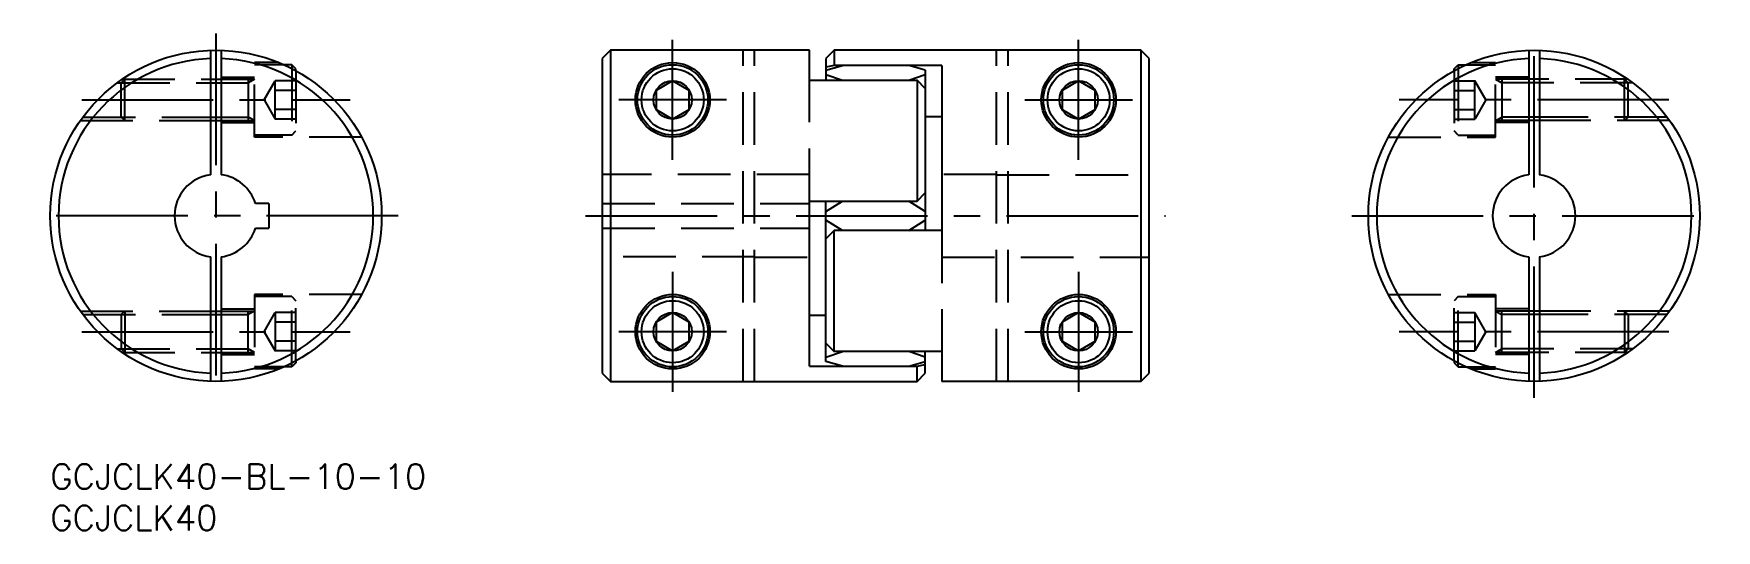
# Model space of a CAD drawing. Extents: x -2 to 201, y -8 to 52.
import ezdxf

# ---------------------------------------------------------------- set-up
doc = ezdxf.new("R2010")
doc.units = 0
doc.header["$LTSCALE"] = 0.5
doc.linetypes.add('CENTER', pattern=[50.8, 31.75, -6.35, 6.35, -6.35])
doc.linetypes.add('DASHED', pattern=[19.05, 12.7, -6.35])
for name, color, linetype in [('MSM_CENTER', 1, 'CENTER'), ('MSM_CONTINUOUS', 7, 'CONTINUOUS'), ('MSM_DASHED', 4, 'DASHED'), ('MSM_NARROW', 5, 'CONTINUOUS'), ('MSM_PART_NUMBER', 7, 'CONTINUOUS')]:
    doc.layers.add(name, color=color, linetype=linetype)
doc.styles.get("Standard").update_dxf_attribs({"font": 'txt.shx', "height": 3, "bigfont": 'bigfont.shx'})

# ---------------------------------------------------------------- blocks, each defined once
blk = doc.blocks.new('*U5')
at = {"layer": 'MSM_PART_NUMBER'}
blk.add_text('GCJCLK40-BL-10-10', height=3, dxfattribs=at).set_placement((0, -3))
blk = doc.blocks.new('*U6')
at = {"layer": 'MSM_PART_NUMBER'}
blk.add_text('GCJCLK40', height=3, dxfattribs=at).set_placement((0, -8))

msp = doc.modelspace()

# ---------------------------------------------------------------- linework, layer by layer
at = {"layer": 'MSM_CENTER'}
for p, q in [((20, 51.99), (20, 7.99)), ((75.13, 36.74), (75.13, 51.24)), ((124.13, 36.74), (124.13, 51.24)), ((179.11, 7.99), (179.11, 51.99)), ((3.8, 43.99), (36.2, 43.99)), ((81.63, 43.99), (68.63, 43.99)), ((117.63, 43.99), (130.63, 43.99)), ((195.39, 43.99), (162.83, 43.99)), ((42, 29.99), (-2, 29.99)), ((64.63, 29.99), (134.63, 29.99)), ((157.11, 29.99), (201.11, 29.99)), ((75.13, 23.24), (75.13, 8.74)), ((124.13, 23.24), (124.13, 8.74)), ((3.8, 15.99), (36.2, 15.99)), ((81.63, 15.99), (68.63, 15.99)), ((117.63, 15.99), (130.63, 15.99)), ((195.39, 15.99), (162.83, 15.99))]:
    msp.add_line(p, q, dxfattribs=at)
at = {"layer": 'MSM_CONTINUOUS'}
for p, q in [((19.35, 49.98), (19.35, 34.95)), ((20.65, 49.98), (20.65, 34.95)), ((67.63, 49.99), (66.63, 48.99)), ((66.63, 48.99), (66.63, 10.99)), ((67.63, 49.99), (67.63, 9.99)), ((91.63, 49.99), (67.63, 49.99)), ((91.63, 46.36), (91.63, 49.99)), ((94.63, 49.99), (93.63, 48.99)), ((93.63, 48.99), (93.63, 46.36)), ((94.63, 49.99), (94.63, 48.13)), ((131.63, 49.99), (94.63, 49.99)), ((132.63, 48.99), (131.63, 49.99)), ((131.63, 49.99), (131.63, 9.99)), ((132.63, 10.99), (132.63, 48.99)), ((178.46, 49.98), (178.46, 34.95)), ((179.76, 49.98), (179.76, 34.95)), ((29.15, 48.24), (28.18, 48.24)), ((29.65, 47.74), (29.15, 48.24)), ((29.15, 48.24), (29.15, 47.77)), ((29.65, 47.51), (29.65, 47.74)), ((93.63, 47.56), (95.63, 48.13)), ((94.63, 48.13), (93.63, 47.92)), ((93.63, 47.04), (95.63, 46.36)), ((107.63, 48.13), (94.63, 48.13)), ((105.63, 47.56), (103.63, 48.13)), ((103.63, 46.36), (105.63, 47.04)), ((105.63, 47.56), (105.63, 28.22)), ((107.63, 48.13), (107.63, 28.22)), ((169.46, 47.74), (169.96, 48.24)), ((169.46, 47.51), (169.46, 47.74)), ((169.96, 48.24), (169.96, 47.77)), ((169.96, 48.24), (170.93, 48.24)), ((19.35, 46.49), (20.65, 46.49)), ((91.63, 46.36), (104.63, 46.36)), ((104.63, 46.36), (104.63, 31.76)), ((105.63, 45.36), (104.63, 46.36)), ((179.76, 46.49), (178.46, 46.49)), ((19.35, 41.49), (20.65, 41.49)), ((105.63, 41.99), (107.63, 41.99)), ((179.76, 41.49), (178.46, 41.49)), ((104.63, 31.76), (105.63, 32.76)), ((26.4, 31.49), (24.77, 31.49)), ((26.4, 31.49), (26.4, 28.49)), ((91.63, 11.85), (91.63, 31.76)), ((91.63, 31.76), (104.63, 31.76)), ((93.63, 12.41), (93.63, 31.76)), ((93.63, 30.51), (95.63, 31.76)), ((105.63, 30.51), (103.63, 31.76)), ((24.77, 28.49), (26.4, 28.49)), ((95.63, 28.22), (93.63, 29.47)), ((103.63, 28.22), (105.63, 29.47)), ((94.63, 28.22), (93.63, 27.22)), ((94.63, 13.62), (94.63, 28.22)), ((107.63, 28.22), (94.63, 28.22)), ((19.35, 25.03), (19.35, 10)), ((20.65, 25.03), (20.65, 10)), ((178.46, 25.03), (178.46, 10)), ((179.76, 25.03), (179.76, 10)), ((19.35, 18.49), (20.65, 18.49)), ((179.76, 18.49), (178.46, 18.49)), ((91.63, 17.99), (93.63, 17.99)), ((93.63, 14.62), (94.63, 13.62)), ((19.35, 13.49), (20.65, 13.49)), ((29.65, 12.24), (29.15, 11.74)), ((29.15, 11.74), (29.15, 12.21)), ((29.65, 12.47), (29.65, 12.24)), ((93.63, 12.93), (95.63, 13.62)), ((95.63, 11.85), (93.63, 12.41)), ((107.63, 13.62), (94.63, 13.62)), ((105.63, 12.93), (103.63, 13.62)), ((103.63, 11.85), (105.63, 12.41)), ((105.63, 10.99), (105.63, 13.62)), ((107.63, 13.62), (107.63, 9.99)), ((169.46, 12.47), (169.46, 12.24)), ((169.46, 12.24), (169.96, 11.74)), ((169.96, 11.74), (169.96, 12.21)), ((179.76, 13.49), (178.46, 13.49)), ((29.15, 11.74), (28.18, 11.74)), ((66.63, 10.99), (67.63, 9.99)), ((91.63, 11.85), (104.63, 11.85)), ((104.63, 11.85), (105.63, 12.05)), ((104.63, 9.99), (104.63, 11.85)), ((104.63, 9.99), (105.63, 10.99)), ((131.63, 9.99), (132.63, 10.99)), ((169.96, 11.74), (170.93, 11.74)), ((67.63, 9.99), (104.63, 9.99)), ((131.63, 9.99), (107.63, 9.99))]:
    msp.add_line(p, q, dxfattribs=at)
for points in [[(73.13, 45.14), (73.13, 42.83), (75.13, 41.68), (77.13, 42.83), (77.13, 45.14), (75.13, 46.3)], [(122.13, 45.14), (122.13, 42.83), (124.13, 41.68), (126.13, 42.83), (126.13, 45.14), (124.13, 46.3)], [(73.13, 17.14), (73.13, 14.83), (75.13, 13.68), (77.13, 14.83), (77.13, 17.14), (75.13, 18.3)], [(122.13, 17.14), (122.13, 14.83), (124.13, 13.68), (126.13, 14.83), (126.13, 17.14), (124.13, 18.3)]]:
    msp.add_lwpolyline(points, close=True, dxfattribs=at)
for centre, radius in [((20, 29.99), 20), ((179.11, 29.99), 20), ((75.13, 43.99), 4.5), ((75.13, 43.99), 4.25), ((75.13, 43.99), 3.75), ((124.13, 43.99), 4.5), ((124.13, 43.99), 4.25), ((124.13, 43.99), 3.75), ((75.13, 43.99), 2.31), ((124.13, 43.99), 2.31), ((75.13, 15.99), 4.5), ((124.13, 15.99), 4.5), ((75.13, 15.99), 4.25), ((75.13, 15.99), 3.75), ((75.13, 15.99), 2.31), ((124.13, 15.99), 4.25), ((124.13, 15.99), 3.75), ((124.13, 15.99), 2.31)]:
    msp.add_circle(centre, radius, dxfattribs=at)
for centre, radius, start, end in [((20, 29.99), 19, 91.9605, 268.0395), ((20, 29.99), 19, 271.9605, 88.0395), ((179.11, 29.99), 19, 91.9605, 268.0395), ((179.11, 29.99), 19, 271.9605, 88.0395), ((20, 29.99), 5, 97.4696, 262.5304), ((20, 29.99), 5, 17.4576, 82.5304), ((179.11, 29.99), 5, 97.4696, 262.5304), ((179.11, 29.99), 5, 277.4696, 82.5304), ((20, 29.99), 5, 277.4696, 342.5424)]:
    msp.add_arc(centre, radius, start, end, dxfattribs=at)
at = {"layer": 'MSM_DASHED'}
for p, q in [((83.63, 9.99), (83.63, 49.99)), ((85.03, 9.99), (85.03, 49.99)), ((114.23, 9.99), (114.23, 49.99)), ((115.63, 9.99), (115.63, 49.99)), ((20.65, 46.74), (24.65, 46.74)), ((24.65, 39.49), (24.65, 48.49)), ((27.6, 48.49), (24.65, 48.49)), ((28.18, 48.24), (24.65, 48.24)), ((29.15, 47.77), (29.15, 39.74)), ((29.65, 47.51), (29.65, 40.24)), ((169.46, 47.51), (169.46, 40.24)), ((169.96, 47.77), (169.96, 39.74)), ((170.93, 48.24), (174.46, 48.24)), ((171.51, 48.49), (174.46, 48.49)), ((174.46, 39.49), (174.46, 48.49)), ((178.46, 46.74), (174.46, 46.74)), ((8.09, 46.06), (19.35, 46.06)), ((8.56, 46.06), (8.99, 46.49)), ((8.56, 41.92), (8.56, 46.06)), ((8.7, 46.49), (19.35, 46.49)), ((8.99, 41.49), (8.99, 46.49)), ((20.65, 46.49), (24.65, 46.49)), ((20.65, 46.06), (23.9, 46.06)), ((24.65, 46.49), (23.9, 46.06)), ((23.9, 46.49), (23.9, 41.49)), ((25.82, 43.99), (27.15, 46.3)), ((27.15, 41.68), (27.15, 46.3)), ((29.65, 46.3), (27.15, 46.3)), ((29.65, 45.14), (27.15, 45.14)), ((91.63, 31.76), (91.63, 46.36)), ((169.46, 46.3), (171.96, 46.3)), ((169.46, 45.14), (171.96, 45.14)), ((173.29, 43.99), (171.96, 46.3)), ((171.96, 41.68), (171.96, 46.3)), ((174.46, 46.49), (175.21, 46.06)), ((178.46, 46.49), (174.46, 46.49)), ((175.21, 46.49), (175.21, 41.49)), ((178.46, 46.06), (175.21, 46.06)), ((190.41, 46.49), (179.76, 46.49)), ((191.02, 46.06), (179.76, 46.06)), ((190.03, 41.49), (190.03, 46.49)), ((190.46, 46.06), (190.03, 46.49)), ((190.46, 41.92), (190.46, 46.06)), ((25.82, 43.99), (27.15, 41.68)), ((29.65, 42.83), (27.15, 42.83)), ((169.46, 42.83), (171.96, 42.83)), ((173.29, 43.99), (171.96, 41.68)), ((3.64, 41.49), (19.35, 41.49)), ((3.95, 41.92), (19.35, 41.92)), ((8.99, 41.49), (8.56, 41.92)), ((20.65, 41.92), (23.9, 41.92)), ((20.65, 41.49), (24.65, 41.49)), ((20.65, 41.24), (24.65, 41.24)), ((24.65, 41.49), (23.9, 41.92)), ((29.65, 41.68), (27.15, 41.68)), ((169.46, 41.68), (171.96, 41.68)), ((174.46, 41.49), (175.21, 41.92)), ((178.46, 41.49), (174.46, 41.49)), ((178.46, 41.24), (174.46, 41.24)), ((178.46, 41.92), (175.21, 41.92)), ((195.16, 41.92), (179.76, 41.92)), ((195.47, 41.49), (179.76, 41.49)), ((190.03, 41.49), (190.46, 41.92)), ((29.15, 39.74), (24.65, 39.74)), ((37.6, 39.49), (24.65, 39.49)), ((29.15, 39.74), (29.65, 40.24)), ((161.51, 39.49), (174.46, 39.49)), ((169.96, 39.74), (169.46, 40.24)), ((169.96, 39.74), (174.46, 39.74)), ((91.63, 34.99), (66.63, 34.99)), ((114.23, 34.99), (107.63, 34.99)), ((114.23, 34.95), (132.63, 34.95)), ((66.63, 31.49), (91.63, 31.49)), ((66.63, 28.49), (91.63, 28.49)), ((107.63, 28.22), (107.63, 13.62)), ((85.03, 25.03), (66.63, 25.03)), ((85.03, 24.99), (91.63, 24.99)), ((107.63, 24.99), (132.63, 24.99)), ((24.65, 20.49), (24.65, 11.49)), ((37.6, 20.49), (24.65, 20.49)), ((161.51, 20.49), (174.46, 20.49)), ((174.46, 20.49), (174.46, 11.49)), ((3.64, 18.49), (19.35, 18.49)), ((8.99, 18.49), (8.56, 18.06)), ((8.99, 18.49), (8.99, 13.49)), ((20.65, 18.74), (24.65, 18.74)), ((20.65, 18.49), (24.65, 18.49)), ((24.65, 18.49), (23.9, 18.06)), ((23.9, 13.49), (23.9, 18.49)), ((29.15, 20.24), (24.65, 20.24)), ((25.82, 15.99), (27.15, 18.3)), ((29.65, 18.3), (27.15, 18.3)), ((27.15, 18.3), (27.15, 13.68)), ((29.15, 20.24), (29.65, 19.74)), ((29.15, 12.21), (29.15, 20.24)), ((29.65, 12.47), (29.65, 19.74)), ((169.96, 20.24), (169.46, 19.74)), ((169.46, 12.47), (169.46, 19.74)), ((169.46, 18.3), (171.96, 18.3)), ((169.96, 20.24), (174.46, 20.24)), ((169.96, 12.21), (169.96, 20.24)), ((173.29, 15.99), (171.96, 18.3)), ((171.96, 18.3), (171.96, 13.68)), ((178.46, 18.74), (174.46, 18.74)), ((174.46, 18.49), (175.21, 18.06)), ((178.46, 18.49), (174.46, 18.49)), ((175.21, 13.49), (175.21, 18.49)), ((195.47, 18.49), (179.76, 18.49)), ((190.03, 18.49), (190.03, 13.49)), ((190.03, 18.49), (190.46, 18.06)), ((3.95, 18.06), (19.35, 18.06)), ((8.56, 18.06), (8.56, 13.92)), ((20.65, 18.06), (23.9, 18.06)), ((29.65, 17.14), (27.15, 17.14)), ((169.46, 17.14), (171.96, 17.14)), ((178.46, 18.06), (175.21, 18.06)), ((195.16, 18.06), (179.76, 18.06)), ((190.46, 18.06), (190.46, 13.92)), ((25.82, 15.99), (27.15, 13.68)), ((29.65, 14.83), (27.15, 14.83)), ((169.46, 14.83), (171.96, 14.83)), ((173.29, 15.99), (171.96, 13.68)), ((8.09, 13.92), (19.35, 13.92)), ((8.56, 13.92), (8.99, 13.49)), ((8.7, 13.49), (19.35, 13.49)), ((20.65, 13.92), (23.9, 13.92)), ((20.65, 13.49), (24.65, 13.49)), ((20.65, 13.24), (24.65, 13.24)), ((24.65, 13.49), (23.9, 13.92)), ((29.65, 13.68), (27.15, 13.68)), ((169.46, 13.68), (171.96, 13.68)), ((174.46, 13.49), (175.21, 13.92)), ((178.46, 13.49), (174.46, 13.49)), ((178.46, 13.24), (174.46, 13.24)), ((178.46, 13.92), (175.21, 13.92)), ((191.02, 13.92), (179.76, 13.92)), ((190.41, 13.49), (179.76, 13.49)), ((190.46, 13.92), (190.03, 13.49)), ((28.18, 11.74), (24.65, 11.74)), ((27.6, 11.49), (24.65, 11.49)), ((170.93, 11.74), (174.46, 11.74)), ((171.51, 11.49), (174.46, 11.49))]:
    msp.add_line(p, q, dxfattribs=at)
at = {"layer": 'MSM_NARROW'}
for p, q in [((19.35, 46.06), (20.65, 46.06)), ((179.76, 46.06), (178.46, 46.06)), ((19.35, 41.92), (20.65, 41.92)), ((179.76, 41.92), (178.46, 41.92)), ((19.35, 18.06), (20.65, 18.06)), ((179.76, 18.06), (178.46, 18.06)), ((19.35, 13.92), (20.65, 13.92)), ((179.76, 13.92), (178.46, 13.92))]:
    msp.add_line(p, q, dxfattribs=at)

# ---------------------------------------------------------------- block references
at = {"layer": 'MSM_CONTINUOUS'}
for name in ['*U5', '*U6']:
    msp.add_blockref(name, (0, 0), dxfattribs=at)

doc.saveas('drawing.dxf')
